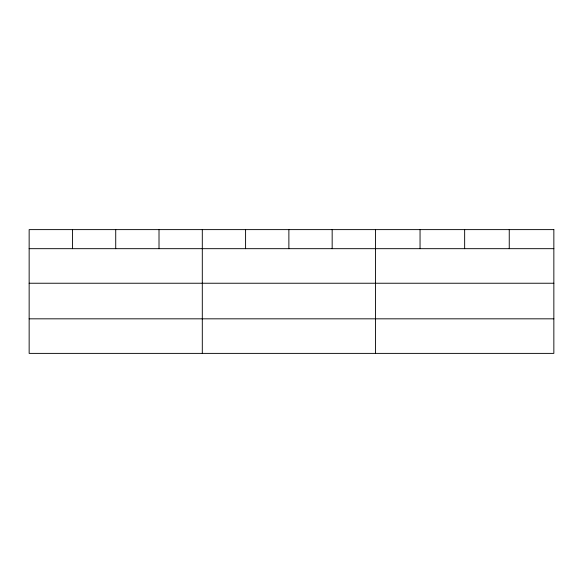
<?xml version="1.0" encoding="UTF-8"?>
<svg xmlns="http://www.w3.org/2000/svg" width="583" height="583" viewBox="0 0 583 583"><rect width="100%" height="100%" fill="white"/><g stroke="black" fill="none" stroke-linecap="round" stroke-linejoin="round"><path stroke-width="0.87" d="M29.15 248.679L553.85 248.679M29.15 283.236L553.85 283.236M29.15 318.828L553.85 318.828M509.25 229.615L509.25 248.679M464.651 229.615L464.651 248.679M420.051 229.615L420.051 248.679M375.452 229.615L375.452 353.385M332.164 229.615L332.164 248.679M288.876 229.615L288.876 248.679M245.589 229.615L245.589 248.679M202.301 229.615L202.301 353.385M159.013 229.615L159.013 248.679M115.726 229.615L115.726 248.679M72.438 229.615L72.438 248.679M553.85 229.615L29.15 229.615L29.15 353.385L553.85 353.385L553.85 229.615"/></g></svg>
